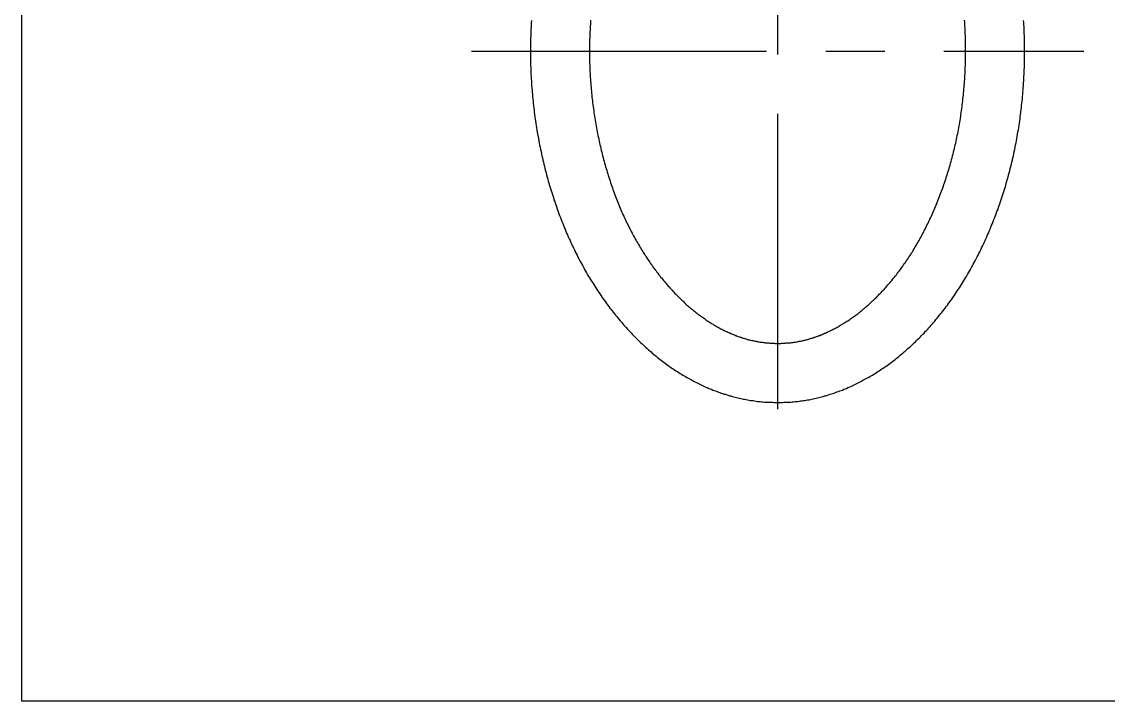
# Model space of a CAD drawing. Extents: x -133.5 to -66.3, y 10.7 to 61.2.
# Drawn here: x -123.849 to -119.249, y 43.406 to 46.281 of the extents above; entities that cross this region are included whole.
import ezdxf

# ---------------------------------------------------------------- set-up
doc = ezdxf.new("R2010")
doc.units = 0
doc.linetypes.add('CENTER', pattern=[2, 1.25, -0.25, 0.25, -0.25])
doc.layers.get('0').update_dxf_attribs({"linetype": 'CONTINUOUS'})
doc.layers.add('CENTER', color=1, linetype='CENTER')

msp = doc.modelspace()

# ---------------------------------------------------------------- linework, layer by layer
at = {"color": 7, "linetype": 'CONTINUOUS'}
for p, q in [((-123.8485, 43.4057), (-123.8485, 57.9057)), ((-117.2485, 43.4057), (-123.8485, 43.4057))]:
    msp.add_line(p, q, dxfattribs=at)
at = {"color": 3, "linetype": 'CONTINUOUS'}
msp.add_polyline3d([(-121.6906, 46.2855, 0), (-121.6912, 46.2765, 0), (-121.6917, 46.2665, 0), (-121.6922, 46.2575, 0), (-121.6927, 46.2475, 0), (-121.6931, 46.2385, 0), (-121.6934, 46.2285, 0), (-121.6938, 46.2195, 0), (-121.694, 46.2095, 0), (-121.6943, 46.2005, 0), (-121.6944, 46.1905, 0), (-121.6946, 46.1815, 0), (-121.6947, 46.1715, 0), (-121.6947, 46.1625, 0), (-121.6948, 46.1525, 0), (-121.6947, 46.1435, 0), (-121.6947, 46.1335, 0), (-121.6945, 46.1245, 0), (-121.6944, 46.1145, 0), (-121.6942, 46.1055, 0), (-121.6939, 46.0955, 0), (-121.6936, 46.0865, 0), (-121.6933, 46.0765, 0), (-121.6929, 46.0675, 0), (-121.6925, 46.0575, 0), (-121.692, 46.0485, 0), (-121.6915, 46.0385, 0), (-121.6909, 46.0295, 0), (-121.6903, 46.0195, 0), (-121.6897, 46.0105, 0), (-121.689, 46.0005, 0), (-121.6882, 45.9915, 0), (-121.6875, 45.9825, 0), (-121.6866, 45.9725, 0), (-121.6858, 45.9635, 0), (-121.6848, 45.9535, 0), (-121.6839, 45.9445, 0), (-121.6829, 45.9345, 0), (-121.6818, 45.9255, 0), (-121.6807, 45.9165, 0), (-121.6796, 45.9065, 0), (-121.6784, 45.8975, 0), (-121.6772, 45.8885, 0), (-121.6759, 45.8785, 0), (-121.6746, 45.8695, 0), (-121.6733, 45.8605, 0), (-121.6719, 45.8505, 0), (-121.6705, 45.8415, 0), (-121.669, 45.8325, 0), (-121.6675, 45.8235, 0), (-121.6659, 45.8135, 0), (-121.6644, 45.8045, 0), (-121.6627, 45.7955, 0), (-121.661, 45.7865, 0), (-121.6593, 45.7765, 0), (-121.6576, 45.7675, 0), (-121.6558, 45.7585, 0), (-121.6539, 45.7495, 0), (-121.652, 45.7405, 0), (-121.6501, 45.7315, 0), (-121.6482, 45.7225, 0), (-121.6462, 45.7135, 0), (-121.6441, 45.7045, 0), (-121.642, 45.6955, 0), (-121.6399, 45.6865, 0), (-121.6378, 45.6775, 0), (-121.6356, 45.6685, 0), (-121.6333, 45.6595, 0), (-121.631, 45.6505, 0), (-121.6287, 45.6415, 0), (-121.6264, 45.6325, 0), (-121.624, 45.6235, 0), (-121.6215, 45.6145, 0), (-121.6191, 45.6065, 0), (-121.6165, 45.5975, 0), (-121.614, 45.5885, 0), (-121.6114, 45.5795, 0), (-121.6088, 45.5715, 0), (-121.6061, 45.5625, 0), (-121.6034, 45.5535, 0), (-121.6007, 45.5455, 0), (-121.5979, 45.5365, 0), (-121.5951, 45.5275, 0), (-121.5922, 45.5195, 0), (-121.5893, 45.5105, 0), (-121.5864, 45.5025, 0), (-121.5834, 45.4935, 0), (-121.5804, 45.4855, 0), (-121.5774, 45.4775, 0), (-121.5743, 45.4685, 0), (-121.5712, 45.4605, 0), (-121.568, 45.4525, 0), (-121.5648, 45.4435, 0), (-121.5616, 45.4355, 0), (-121.5583, 45.4275, 0), (-121.555, 45.4195, 0), (-121.5517, 45.4105, 0), (-121.5483, 45.4025, 0), (-121.5449, 45.3945, 0), (-121.5415, 45.3865, 0), (-121.538, 45.3785, 0), (-121.5345, 45.3705, 0), (-121.5309, 45.3625, 0), (-121.5273, 45.3545, 0), (-121.5237, 45.3465, 0), (-121.52, 45.3385, 0), (-121.5163, 45.3315, 0), (-121.5126, 45.3235, 0), (-121.5089, 45.3155, 0), (-121.5051, 45.3075, 0), (-121.5012, 45.3005, 0), (-121.4974, 45.2925, 0), (-121.4935, 45.2845, 0), (-121.4895, 45.2775, 0), (-121.4855, 45.2695, 0), (-121.4815, 45.2625, 0), (-121.4775, 45.2545, 0), (-121.4735, 45.2475, 0), (-121.4694, 45.2395, 0), (-121.4653, 45.2325, 0), (-121.4611, 45.2255, 0), (-121.4569, 45.2185, 0), (-121.4527, 45.2105, 0), (-121.4485, 45.2035, 0), (-121.4442, 45.1965, 0), (-121.44, 45.1895, 0), (-121.4357, 45.1825, 0), (-121.4313, 45.1755, 0), (-121.427, 45.1685, 0), (-121.4226, 45.1615, 0), (-121.4181, 45.1545, 0), (-121.4137, 45.1485, 0), (-121.4092, 45.1415, 0), (-121.4047, 45.1345, 0), (-121.4002, 45.1275, 0), (-121.3957, 45.1215, 0), (-121.3911, 45.1145, 0), (-121.3865, 45.1085, 0), (-121.3819, 45.1015, 0), (-121.3772, 45.0955, 0), (-121.3726, 45.0885, 0), (-121.3679, 45.0825, 0), (-121.3631, 45.0765, 0), (-121.3584, 45.0695, 0), (-121.3536, 45.0635, 0), (-121.3488, 45.0575, 0), (-121.344, 45.0515, 0), (-121.3392, 45.0455, 0), (-121.3343, 45.0395, 0), (-121.3294, 45.0335, 0), (-121.3245, 45.0275, 0), (-121.3196, 45.0215, 0), (-121.3147, 45.0155, 0), (-121.3097, 45.0095, 0), (-121.3047, 45.0035, 0), (-121.2997, 44.9975, 0), (-121.2946, 44.9925, 0), (-121.2896, 44.9865, 0), (-121.2845, 44.9805, 0), (-121.2794, 44.9755, 0), (-121.2743, 44.9695, 0), (-121.2691, 44.9645, 0), (-121.264, 44.9595, 0), (-121.2588, 44.9535, 0), (-121.2536, 44.9485, 0), (-121.2484, 44.9435, 0), (-121.2431, 44.9375, 0), (-121.2379, 44.9325, 0), (-121.2326, 44.9275, 0), (-121.2273, 44.9225, 0), (-121.222, 44.9175, 0), (-121.2167, 44.9125, 0), (-121.2113, 44.9075, 0), (-121.2059, 44.9025, 0), (-121.2005, 44.8975, 0), (-121.1951, 44.8925, 0), (-121.1897, 44.8885, 0), (-121.1843, 44.8835, 0), (-121.1788, 44.8785, 0), (-121.1734, 44.8745, 0), (-121.1679, 44.8695, 0), (-121.1624, 44.8655, 0), (-121.1569, 44.8605, 0), (-121.1514, 44.8565, 0), (-121.1459, 44.8515, 0), (-121.1403, 44.8475, 0), (-121.1348, 44.8435, 0), (-121.1292, 44.8395, 0), (-121.1236, 44.8345, 0), (-121.118, 44.8305, 0), (-121.1124, 44.8265, 0), (-121.1068, 44.8225, 0), (-121.1012, 44.8185, 0), (-121.0956, 44.8155, 0), (-121.0899, 44.8115, 0), (-121.0843, 44.8075, 0), (-121.0786, 44.8035, 0), (-121.0729, 44.8005, 0), (-121.0672, 44.7965, 0), (-121.0615, 44.7925, 0), (-121.0558, 44.7895, 0), (-121.0501, 44.7855, 0), (-121.0444, 44.7825, 0), (-121.0387, 44.7795, 0), (-121.0329, 44.7755, 0), (-121.0272, 44.7725, 0), (-121.0214, 44.7695, 0), (-121.0157, 44.7665, 0), (-121.0099, 44.7635, 0), (-121.0041, 44.7605, 0), (-120.9983, 44.7575, 0), (-120.9925, 44.7545, 0), (-120.9867, 44.7515, 0), (-120.9809, 44.7485, 0), (-120.9751, 44.7455, 0), (-120.9693, 44.7425, 0), (-120.9635, 44.7405, 0), (-120.9576, 44.7375, 0), (-120.9518, 44.7345, 0), (-120.946, 44.7325, 0), (-120.9401, 44.7295, 0), (-120.9343, 44.7275, 0), (-120.9284, 44.7255, 0), (-120.9225, 44.7225, 0), (-120.9167, 44.7205, 0), (-120.9108, 44.7185, 0), (-120.9049, 44.7165, 0), (-120.899, 44.7135, 0), (-120.8932, 44.7115, 0), (-120.8873, 44.7095, 0), (-120.8814, 44.7075, 0), (-120.8755, 44.7055, 0), (-120.8696, 44.7045, 0), (-120.8637, 44.7025, 0), (-120.8578, 44.7005, 0), (-120.8519, 44.6985, 0), (-120.846, 44.6975, 0), (-120.8401, 44.6955, 0), (-120.8342, 44.6935, 0), (-120.8283, 44.6925, 0), (-120.8224, 44.6905, 0), (-120.8165, 44.6895, 0), (-120.8106, 44.6885, 0), (-120.8047, 44.6865, 0), (-120.7988, 44.6855, 0), (-120.7929, 44.6845, 0), (-120.787, 44.6835, 0), (-120.7811, 44.6825, 0), (-120.7752, 44.6805, 0), (-120.7693, 44.6795, 0), (-120.7634, 44.6785, 0), (-120.7575, 44.6785, 0), (-120.7516, 44.6775, 0), (-120.7457, 44.6765, 0), (-120.7398, 44.6755, 0), (-120.7339, 44.6745, 0), (-120.728, 44.6745, 0), (-120.7221, 44.6735, 0), (-120.7162, 44.6725, 0), (-120.7103, 44.6725, 0), (-120.7044, 44.6715, 0), (-120.6985, 44.6715, 0), (-120.6926, 44.6715, 0), (-120.6867, 44.6705, 0), (-120.6808, 44.6705, 0), (-120.675, 44.6705, 0), (-120.6691, 44.6705, 0), (-120.6632, 44.6695, 0), (-120.6573, 44.6695, 0), (-120.6514, 44.6695, 0), (-120.6455, 44.6695, 0), (-120.6396, 44.6695, 0), (-120.6337, 44.6695, 0), (-120.6278, 44.6695, 0), (-120.6219, 44.6705, 0), (-120.616, 44.6705, 0), (-120.6101, 44.6705, 0), (-120.6042, 44.6705, 0), (-120.5983, 44.6715, 0), (-120.5924, 44.6715, 0), (-120.5865, 44.6725, 0), (-120.5806, 44.6725, 0), (-120.5747, 44.6735, 0), (-120.5688, 44.6735, 0), (-120.5629, 44.6745, 0), (-120.5569, 44.6755, 0), (-120.551, 44.6765, 0), (-120.5451, 44.6765, 0), (-120.5392, 44.6775, 0), (-120.5333, 44.6785, 0), (-120.5273, 44.6795, 0), (-120.5214, 44.6805, 0), (-120.5155, 44.6815, 0), (-120.5095, 44.6825, 0), (-120.5036, 44.6845, 0), (-120.4976, 44.6855, 0), (-120.4917, 44.6865, 0), (-120.4857, 44.6885, 0), (-120.4798, 44.6895, 0), (-120.4738, 44.6905, 0), (-120.4679, 44.6925, 0), (-120.4619, 44.6935, 0), (-120.456, 44.6955, 0), (-120.4501, 44.6975, 0), (-120.4442, 44.6985, 0), (-120.4383, 44.7005, 0), (-120.4324, 44.7025, 0), (-120.4265, 44.7045, 0), (-120.4206, 44.7065, 0), (-120.4148, 44.7075, 0), (-120.4089, 44.7095, 0), (-120.403, 44.7115, 0), (-120.3972, 44.7145, 0), (-120.3913, 44.7165, 0), (-120.3855, 44.7185, 0), (-120.3797, 44.7205, 0), (-120.3738, 44.7225, 0), (-120.368, 44.7255, 0), (-120.3622, 44.7275, 0), (-120.3564, 44.7295, 0), (-120.3506, 44.7325, 0), (-120.3448, 44.7345, 0), (-120.339, 44.7375, 0), (-120.3333, 44.7405, 0), (-120.3275, 44.7425, 0), (-120.3217, 44.7455, 0), (-120.3159, 44.7485, 0), (-120.3102, 44.7515, 0), (-120.3044, 44.7545, 0), (-120.2987, 44.7575, 0), (-120.2929, 44.7605, 0), (-120.2872, 44.7635, 0), (-120.2815, 44.7665, 0), (-120.2758, 44.7695, 0), (-120.27, 44.7725, 0), (-120.2643, 44.7755, 0), (-120.2586, 44.7795, 0), (-120.2529, 44.7825, 0), (-120.2472, 44.7855, 0), (-120.2415, 44.7895, 0), (-120.2358, 44.7925, 0), (-120.2301, 44.7965, 0), (-120.2244, 44.8005, 0), (-120.2187, 44.8035, 0), (-120.2131, 44.8075, 0), (-120.2074, 44.8115, 0), (-120.2017, 44.8155, 0), (-120.1961, 44.8185, 0), (-120.1905, 44.8225, 0), (-120.1849, 44.8265, 0), (-120.1793, 44.8305, 0), (-120.1737, 44.8345, 0), (-120.1681, 44.8395, 0), (-120.1625, 44.8435, 0), (-120.157, 44.8475, 0), (-120.1514, 44.8515, 0), (-120.1459, 44.8565, 0), (-120.1404, 44.8605, 0), (-120.1349, 44.8645, 0), (-120.1295, 44.8695, 0), (-120.124, 44.8735, 0), (-120.1186, 44.8785, 0), (-120.1131, 44.8835, 0), (-120.1077, 44.8875, 0), (-120.1023, 44.8925, 0), (-120.0969, 44.8975, 0), (-120.0916, 44.9025, 0), (-120.0862, 44.9065, 0), (-120.0809, 44.9115, 0), (-120.0756, 44.9165, 0), (-120.0703, 44.9215, 0), (-120.065, 44.9265, 0), (-120.0597, 44.9315, 0), (-120.0545, 44.9375, 0), (-120.0492, 44.9425, 0), (-120.044, 44.9475, 0), (-120.0388, 44.9525, 0), (-120.0336, 44.9585, 0), (-120.0285, 44.9635, 0), (-120.0233, 44.9695, 0), (-120.0182, 44.9745, 0), (-120.0131, 44.9805, 0), (-120.008, 44.9855, 0), (-120.0029, 44.9915, 0), (-119.9979, 44.9975, 0), (-119.9929, 45.0025, 0), (-119.9878, 45.0085, 0), (-119.9829, 45.0145, 0), (-119.9779, 45.0205, 0), (-119.9729, 45.0265, 0), (-119.968, 45.0325, 0), (-119.9631, 45.0385, 0), (-119.9582, 45.0445, 0), (-119.9534, 45.0505, 0), (-119.9485, 45.0565, 0), (-119.9437, 45.0625, 0), (-119.9389, 45.0695, 0), (-119.9342, 45.0755, 0), (-119.9294, 45.0815, 0), (-119.9247, 45.0885, 0), (-119.92, 45.0945, 0), (-119.9154, 45.1015, 0), (-119.9107, 45.1075, 0), (-119.9061, 45.1145, 0), (-119.9016, 45.1205, 0), (-119.897, 45.1275, 0), (-119.8925, 45.1345, 0), (-119.888, 45.1415, 0), (-119.8835, 45.1475, 0), (-119.879, 45.1545, 0), (-119.8746, 45.1615, 0), (-119.8702, 45.1685, 0), (-119.8659, 45.1755, 0), (-119.8615, 45.1825, 0), (-119.8572, 45.1895, 0), (-119.8529, 45.1965, 0), (-119.8487, 45.2035, 0), (-119.8445, 45.2115, 0), (-119.8403, 45.2185, 0), (-119.8361, 45.2255, 0), (-119.832, 45.2325, 0), (-119.8279, 45.2405, 0), (-119.8238, 45.2475, 0), (-119.8198, 45.2545, 0), (-119.8158, 45.2625, 0), (-119.8118, 45.2695, 0), (-119.8078, 45.2775, 0), (-119.8039, 45.2855, 0), (-119.8, 45.2925, 0), (-119.7962, 45.3005, 0), (-119.7923, 45.3075, 0), (-119.7886, 45.3155, 0), (-119.7848, 45.3235, 0), (-119.7811, 45.3315, 0), (-119.7774, 45.3395, 0), (-119.7737, 45.3465, 0), (-119.7701, 45.3545, 0), (-119.7665, 45.3625, 0), (-119.7629, 45.3705, 0), (-119.7594, 45.3785, 0), (-119.7559, 45.3865, 0), (-119.7524, 45.3945, 0), (-119.749, 45.4025, 0), (-119.7456, 45.4115, 0), (-119.7423, 45.4195, 0), (-119.7389, 45.4275, 0), (-119.7357, 45.4355, 0), (-119.7324, 45.4435, 0), (-119.7292, 45.4525, 0), (-119.726, 45.4605, 0), (-119.7229, 45.4685, 0), (-119.7198, 45.4775, 0), (-119.7167, 45.4855, 0), (-119.7137, 45.4945, 0), (-119.7107, 45.5025, 0), (-119.7077, 45.5105, 0), (-119.7048, 45.5195, 0), (-119.7019, 45.5285, 0), (-119.6991, 45.5365, 0), (-119.6963, 45.5455, 0), (-119.6935, 45.5535, 0), (-119.6908, 45.5625, 0), (-119.6881, 45.5715, 0), (-119.6854, 45.5795, 0), (-119.6828, 45.5885, 0), (-119.6802, 45.5975, 0), (-119.6777, 45.6065, 0), (-119.6752, 45.6155, 0), (-119.6727, 45.6235, 0), (-119.6703, 45.6325, 0), (-119.6679, 45.6415, 0), (-119.6656, 45.6505, 0), (-119.6633, 45.6595, 0), (-119.6611, 45.6685, 0), (-119.6589, 45.6775, 0), (-119.6567, 45.6865, 0), (-119.6546, 45.6955, 0), (-119.6525, 45.7045, 0), (-119.6504, 45.7135, 0), (-119.6484, 45.7225, 0), (-119.6465, 45.7315, 0), (-119.6445, 45.7405, 0), (-119.6427, 45.7495, 0), (-119.6408, 45.7595, 0), (-119.6391, 45.7685, 0), (-119.6373, 45.7775, 0), (-119.6356, 45.7865, 0), (-119.6339, 45.7955, 0), (-119.6323, 45.8055, 0), (-119.6308, 45.8145, 0), (-119.6292, 45.8235, 0), (-119.6277, 45.8325, 0), (-119.6263, 45.8425, 0), (-119.6249, 45.8515, 0), (-119.6235, 45.8605, 0), (-119.6222, 45.8705, 0), (-119.621, 45.8795, 0), (-119.6197, 45.8885, 0), (-119.6185, 45.8985, 0), (-119.6174, 45.9075, 0), (-119.6163, 45.9175, 0), (-119.6152, 45.9265, 0), (-119.6142, 45.9355, 0), (-119.6133, 45.9455, 0), (-119.6123, 45.9545, 0), (-119.6114, 45.9645, 0), (-119.6106, 45.9735, 0), (-119.6098, 45.9835, 0), (-119.609, 45.9925, 0), (-119.6083, 46.0015, 0), (-119.6077, 46.0115, 0), (-119.607, 46.0205, 0), (-119.6064, 46.0305, 0), (-119.6059, 46.0395, 0), (-119.6054, 46.0495, 0), (-119.6049, 46.0585, 0), (-119.6045, 46.0685, 0), (-119.6042, 46.0775, 0), (-119.6038, 46.0875, 0), (-119.6035, 46.0965, 0), (-119.6033, 46.1065, 0), (-119.6031, 46.1155, 0), (-119.6029, 46.1255, 0), (-119.6028, 46.1345, 0), (-119.6028, 46.1445, 0), (-119.6027, 46.1535, 0), (-119.6027, 46.1635, 0), (-119.6028, 46.1725, 0), (-119.6029, 46.1825, 0), (-119.603, 46.1925, 0), (-119.6032, 46.2015, 0), (-119.6035, 46.2115, 0), (-119.6037, 46.2205, 0), (-119.604, 46.2305, 0), (-119.6044, 46.2395, 0), (-119.6048, 46.2495, 0), (-119.6052, 46.2585, 0), (-119.6057, 46.2675, 0), (-119.6063, 46.2775, 0), (-119.6068, 46.2865, 0)], dxfattribs=at)
at = {"color": 7}
msp.add_polyline3d([(-121.44, 46.2875, 0), (-121.4406, 46.2785, 0), (-121.4412, 46.2705, 0), (-121.4417, 46.2625, 0), (-121.4422, 46.2535, 0), (-121.4426, 46.2455, 0), (-121.443, 46.2375, 0), (-121.4434, 46.2285, 0), (-121.4437, 46.2205, 0), (-121.444, 46.2125, 0), (-121.4442, 46.2035, 0), (-121.4444, 46.1955, 0), (-121.4446, 46.1875, 0), (-121.4447, 46.1785, 0), (-121.4448, 46.1705, 0), (-121.4449, 46.1615, 0), (-121.4449, 46.1535, 0), (-121.4449, 46.1455, 0), (-121.4448, 46.1365, 0), (-121.4447, 46.1285, 0), (-121.4445, 46.1205, 0), (-121.4444, 46.1115, 0), (-121.4441, 46.1035, 0), (-121.4439, 46.0955, 0), (-121.4436, 46.0865, 0), (-121.4432, 46.0785, 0), (-121.4428, 46.0705, 0), (-121.4424, 46.0615, 0), (-121.442, 46.0535, 0), (-121.4415, 46.0455, 0), (-121.4409, 46.0365, 0), (-121.4403, 46.0285, 0), (-121.4397, 46.0205, 0), (-121.4391, 46.0115, 0), (-121.4384, 46.0035, 0), (-121.4376, 45.9955, 0), (-121.4369, 45.9865, 0), (-121.4361, 45.9785, 0), (-121.4352, 45.9705, 0), (-121.4343, 45.9625, 0), (-121.4334, 45.9535, 0), (-121.4325, 45.9455, 0), (-121.4315, 45.9375, 0), (-121.4304, 45.9295, 0), (-121.4294, 45.9215, 0), (-121.4283, 45.9125, 0), (-121.4271, 45.9045, 0), (-121.426, 45.8965, 0), (-121.4247, 45.8885, 0), (-121.4235, 45.8805, 0), (-121.4222, 45.8725, 0), (-121.4209, 45.8645, 0), (-121.4195, 45.8555, 0), (-121.4181, 45.8475, 0), (-121.4167, 45.8395, 0), (-121.4152, 45.8315, 0), (-121.4137, 45.8235, 0), (-121.4122, 45.8155, 0), (-121.4106, 45.8075, 0), (-121.409, 45.7995, 0), (-121.4074, 45.7915, 0), (-121.4057, 45.7835, 0), (-121.404, 45.7755, 0), (-121.4023, 45.7685, 0), (-121.4005, 45.7605, 0), (-121.3987, 45.7525, 0), (-121.3968, 45.7445, 0), (-121.3949, 45.7365, 0), (-121.393, 45.7285, 0), (-121.3911, 45.7215, 0), (-121.3891, 45.7135, 0), (-121.3871, 45.7055, 0), (-121.3851, 45.6975, 0), (-121.383, 45.6905, 0), (-121.3809, 45.6825, 0), (-121.3787, 45.6745, 0), (-121.3765, 45.6675, 0), (-121.3743, 45.6595, 0), (-121.3721, 45.6525, 0), (-121.3698, 45.6445, 0), (-121.3675, 45.6365, 0), (-121.3652, 45.6295, 0), (-121.3628, 45.6225, 0), (-121.3604, 45.6145, 0), (-121.358, 45.6075, 0), (-121.3555, 45.5995, 0), (-121.353, 45.5925, 0), (-121.3505, 45.5855, 0), (-121.348, 45.5775, 0), (-121.3454, 45.5705, 0), (-121.3428, 45.5635, 0), (-121.3401, 45.5565, 0), (-121.3375, 45.5485, 0), (-121.3348, 45.5415, 0), (-121.332, 45.5345, 0), (-121.3293, 45.5275, 0), (-121.3265, 45.5205, 0), (-121.3236, 45.5135, 0), (-121.3208, 45.5065, 0), (-121.3179, 45.4995, 0), (-121.315, 45.4925, 0), (-121.3121, 45.4855, 0), (-121.3091, 45.4785, 0), (-121.3061, 45.4725, 0), (-121.3031, 45.4655, 0), (-121.3, 45.4585, 0), (-121.2969, 45.4515, 0), (-121.2938, 45.4455, 0), (-121.2907, 45.4385, 0), (-121.2875, 45.4315, 0), (-121.2843, 45.4255, 0), (-121.2811, 45.4185, 0), (-121.2779, 45.4125, 0), (-121.2746, 45.4055, 0), (-121.2714, 45.3995, 0), (-121.268, 45.3935, 0), (-121.2647, 45.3865, 0), (-121.2614, 45.3805, 0), (-121.258, 45.3745, 0), (-121.2546, 45.3685, 0), (-121.2512, 45.3615, 0), (-121.2477, 45.3555, 0), (-121.2442, 45.3495, 0), (-121.2407, 45.3435, 0), (-121.2372, 45.3375, 0), (-121.2337, 45.3315, 0), (-121.2302, 45.3255, 0), (-121.2266, 45.3195, 0), (-121.223, 45.3145, 0), (-121.2194, 45.3085, 0), (-121.2157, 45.3025, 0), (-121.2121, 45.2965, 0), (-121.2084, 45.2915, 0), (-121.2047, 45.2855, 0), (-121.201, 45.2795, 0), (-121.1973, 45.2745, 0), (-121.1936, 45.2685, 0), (-121.1898, 45.2635, 0), (-121.186, 45.2575, 0), (-121.1823, 45.2525, 0), (-121.1785, 45.2475, 0), (-121.1746, 45.2415, 0), (-121.1708, 45.2365, 0), (-121.1669, 45.2315, 0), (-121.1631, 45.2265, 0), (-121.1592, 45.2215, 0), (-121.1553, 45.2165, 0), (-121.1514, 45.2105, 0), (-121.1475, 45.2055, 0), (-121.1436, 45.2005, 0), (-121.1396, 45.1965, 0), (-121.1357, 45.1915, 0), (-121.1317, 45.1865, 0), (-121.1277, 45.1815, 0), (-121.1237, 45.1765, 0), (-121.1197, 45.1725, 0), (-121.1157, 45.1675, 0), (-121.1117, 45.1625, 0), (-121.1076, 45.1585, 0), (-121.1036, 45.1535, 0), (-121.0995, 45.1495, 0), (-121.0955, 45.1445, 0), (-121.0914, 45.1405, 0), (-121.0873, 45.1365, 0), (-121.0832, 45.1315, 0), (-121.0791, 45.1275, 0), (-121.075, 45.1235, 0), (-121.0709, 45.1195, 0), (-121.0668, 45.1155, 0), (-121.0627, 45.1105, 0), (-121.0586, 45.1065, 0), (-121.0544, 45.1025, 0), (-121.0503, 45.0995, 0), (-121.0461, 45.0955, 0), (-121.042, 45.0915, 0), (-121.0378, 45.0875, 0), (-121.0337, 45.0835, 0), (-121.0295, 45.0805, 0), (-121.0254, 45.0765, 0), (-121.0212, 45.0725, 0), (-121.017, 45.0695, 0), (-121.0128, 45.0655, 0), (-121.0087, 45.0625, 0), (-121.0045, 45.0585, 0), (-121.0003, 45.0555, 0), (-120.9961, 45.0525, 0), (-120.992, 45.0485, 0), (-120.9878, 45.0455, 0), (-120.9836, 45.0425, 0), (-120.9794, 45.0395, 0), (-120.9752, 45.0365, 0), (-120.9711, 45.0335, 0), (-120.9669, 45.0305, 0), (-120.9627, 45.0275, 0), (-120.9585, 45.0245, 0), (-120.9544, 45.0215, 0), (-120.9502, 45.0185, 0), (-120.946, 45.0155, 0), (-120.9419, 45.0135, 0), (-120.9377, 45.0105, 0), (-120.9336, 45.0075, 0), (-120.9295, 45.0055, 0), (-120.9253, 45.0025, 0), (-120.9212, 45.0005, 0), (-120.9171, 44.9975, 0), (-120.9129, 44.9955, 0), (-120.9088, 44.9925, 0), (-120.9047, 44.9905, 0), (-120.9006, 44.9885, 0), (-120.8965, 44.9855, 0), (-120.8924, 44.9835, 0), (-120.8883, 44.9815, 0), (-120.8842, 44.9795, 0), (-120.8801, 44.9775, 0), (-120.876, 44.9755, 0), (-120.8719, 44.9735, 0), (-120.8678, 44.9715, 0), (-120.8638, 44.9695, 0), (-120.8597, 44.9675, 0), (-120.8556, 44.9655, 0), (-120.8516, 44.9635, 0), (-120.8475, 44.9625, 0), (-120.8435, 44.9605, 0), (-120.8394, 44.9585, 0), (-120.8354, 44.9575, 0), (-120.8313, 44.9555, 0), (-120.8273, 44.9535, 0), (-120.8233, 44.9525, 0), (-120.8192, 44.9505, 0), (-120.8152, 44.9495, 0), (-120.8112, 44.9475, 0), (-120.8072, 44.9465, 0), (-120.8032, 44.9455, 0), (-120.7992, 44.9435, 0), (-120.7952, 44.9425, 0), (-120.7912, 44.9415, 0), (-120.7872, 44.9405, 0), (-120.7832, 44.9395, 0), (-120.7793, 44.9375, 0), (-120.7753, 44.9365, 0), (-120.7713, 44.9355, 0), (-120.7673, 44.9345, 0), (-120.7634, 44.9335, 0), (-120.7594, 44.9325, 0), (-120.7555, 44.9315, 0), (-120.7515, 44.9315, 0), (-120.7476, 44.9305, 0), (-120.7436, 44.9295, 0), (-120.7397, 44.9285, 0), (-120.7358, 44.9275, 0), (-120.7319, 44.9275, 0), (-120.7279, 44.9265, 0), (-120.724, 44.9255, 0), (-120.7201, 44.9255, 0), (-120.7162, 44.9245, 0), (-120.7123, 44.9245, 0), (-120.7084, 44.9235, 0), (-120.7045, 44.9235, 0), (-120.7007, 44.9225, 0), (-120.6968, 44.9225, 0), (-120.6929, 44.9215, 0), (-120.689, 44.9215, 0), (-120.6852, 44.9215, 0), (-120.6813, 44.9205, 0), (-120.6774, 44.9205, 0), (-120.6736, 44.9205, 0), (-120.6697, 44.9205, 0), (-120.6659, 44.9205, 0), (-120.662, 44.9205, 0), (-120.6582, 44.9195, 0), (-120.6543, 44.9195, 0), (-120.6504, 44.9195, 0), (-120.6466, 44.9195, 0), (-120.6427, 44.9195, 0), (-120.6388, 44.9195, 0), (-120.635, 44.9195, 0), (-120.6311, 44.9205, 0), (-120.6272, 44.9205, 0), (-120.6234, 44.9205, 0), (-120.6195, 44.9205, 0), (-120.6156, 44.9205, 0), (-120.6117, 44.9215, 0), (-120.6079, 44.9215, 0), (-120.604, 44.9215, 0), (-120.6001, 44.9225, 0), (-120.5962, 44.9225, 0), (-120.5923, 44.9225, 0), (-120.5884, 44.9235, 0), (-120.5845, 44.9235, 0), (-120.5806, 44.9245, 0), (-120.5768, 44.9255, 0), (-120.5729, 44.9255, 0), (-120.5689, 44.9265, 0), (-120.565, 44.9265, 0), (-120.5611, 44.9275, 0), (-120.5572, 44.9285, 0), (-120.5533, 44.9295, 0), (-120.5494, 44.9295, 0), (-120.5455, 44.9305, 0), (-120.5415, 44.9315, 0), (-120.5376, 44.9325, 0), (-120.5337, 44.9335, 0), (-120.5297, 44.9345, 0), (-120.5258, 44.9355, 0), (-120.5218, 44.9365, 0), (-120.5179, 44.9375, 0), (-120.5139, 44.9385, 0), (-120.51, 44.9405, 0), (-120.506, 44.9415, 0), (-120.502, 44.9425, 0), (-120.4981, 44.9435, 0), (-120.4941, 44.9455, 0), (-120.4901, 44.9465, 0), (-120.4861, 44.9475, 0), (-120.4821, 44.9495, 0), (-120.4781, 44.9505, 0), (-120.4741, 44.9525, 0), (-120.4701, 44.9535, 0), (-120.4661, 44.9555, 0), (-120.462, 44.9565, 0), (-120.458, 44.9585, 0), (-120.454, 44.9605, 0), (-120.4499, 44.9625, 0), (-120.4459, 44.9635, 0), (-120.4418, 44.9655, 0), (-120.4378, 44.9675, 0), (-120.4337, 44.9695, 0), (-120.4296, 44.9715, 0), (-120.4256, 44.9735, 0), (-120.4215, 44.9755, 0), (-120.4174, 44.9775, 0), (-120.4133, 44.9795, 0), (-120.4092, 44.9815, 0), (-120.4051, 44.9835, 0), (-120.4009, 44.9855, 0), (-120.3968, 44.9885, 0), (-120.3927, 44.9905, 0), (-120.3885, 44.9925, 0), (-120.3844, 44.9955, 0), (-120.3802, 44.9975, 0), (-120.3761, 45.0005, 0), (-120.3719, 45.0025, 0), (-120.3677, 45.0055, 0), (-120.3636, 45.0075, 0), (-120.3594, 45.0105, 0), (-120.3552, 45.0135, 0), (-120.3511, 45.0155, 0), (-120.3469, 45.0185, 0), (-120.3427, 45.0215, 0), (-120.3385, 45.0245, 0), (-120.3343, 45.0275, 0), (-120.3301, 45.0305, 0), (-120.326, 45.0335, 0), (-120.3218, 45.0365, 0), (-120.3176, 45.0395, 0), (-120.3134, 45.0425, 0), (-120.3092, 45.0455, 0), (-120.305, 45.0495, 0), (-120.3008, 45.0525, 0), (-120.2967, 45.0555, 0), (-120.2925, 45.0595, 0), (-120.2883, 45.0625, 0), (-120.2841, 45.0655, 0), (-120.2799, 45.0695, 0), (-120.2758, 45.0725, 0), (-120.2716, 45.0765, 0), (-120.2674, 45.0805, 0), (-120.2633, 45.0835, 0), (-120.2591, 45.0875, 0), (-120.255, 45.0915, 0), (-120.2508, 45.0955, 0), (-120.2467, 45.0995, 0), (-120.2425, 45.1025, 0), (-120.2384, 45.1065, 0), (-120.2343, 45.1105, 0), (-120.2302, 45.1145, 0), (-120.226, 45.1195, 0), (-120.2219, 45.1235, 0), (-120.2178, 45.1275, 0), (-120.2138, 45.1315, 0), (-120.2097, 45.1355, 0), (-120.2056, 45.1405, 0), (-120.2015, 45.1445, 0), (-120.1975, 45.1485, 0), (-120.1934, 45.1535, 0), (-120.1894, 45.1575, 0), (-120.1853, 45.1625, 0), (-120.1813, 45.1675, 0), (-120.1773, 45.1715, 0), (-120.1733, 45.1765, 0), (-120.1693, 45.1815, 0), (-120.1653, 45.1855, 0), (-120.1614, 45.1905, 0), (-120.1574, 45.1955, 0), (-120.1535, 45.2005, 0), (-120.1496, 45.2055, 0), (-120.1456, 45.2105, 0), (-120.1417, 45.2155, 0), (-120.1378, 45.2205, 0), (-120.134, 45.2255, 0), (-120.1301, 45.2305, 0), (-120.1263, 45.2355, 0), (-120.1224, 45.2415, 0), (-120.1186, 45.2465, 0), (-120.1148, 45.2515, 0), (-120.111, 45.2575, 0), (-120.1072, 45.2625, 0), (-120.1035, 45.2685, 0), (-120.0997, 45.2735, 0), (-120.096, 45.2795, 0), (-120.0923, 45.2845, 0), (-120.0886, 45.2905, 0), (-120.085, 45.2965, 0), (-120.0813, 45.3025, 0), (-120.0777, 45.3075, 0), (-120.0741, 45.3135, 0), (-120.0705, 45.3195, 0), (-120.067, 45.3255, 0), (-120.0634, 45.3315, 0), (-120.0599, 45.3375, 0), (-120.0564, 45.3435, 0), (-120.0529, 45.3495, 0), (-120.0495, 45.3555, 0), (-120.046, 45.3615, 0), (-120.0426, 45.3685, 0), (-120.0392, 45.3745, 0), (-120.0358, 45.3805, 0), (-120.0325, 45.3865, 0), (-120.0292, 45.3935, 0), (-120.0259, 45.3995, 0), (-120.0226, 45.4065, 0), (-120.0194, 45.4125, 0), (-120.0161, 45.4195, 0), (-120.0129, 45.4255, 0), (-120.0097, 45.4325, 0), (-120.0066, 45.4385, 0), (-120.0035, 45.4455, 0), (-120.0004, 45.4525, 0), (-119.9973, 45.4585, 0), (-119.9942, 45.4655, 0), (-119.9912, 45.4725, 0), (-119.9882, 45.4795, 0), (-119.9852, 45.4855, 0), (-119.9823, 45.4925, 0), (-119.9794, 45.4995, 0), (-119.9765, 45.5065, 0), (-119.9736, 45.5135, 0), (-119.9708, 45.5205, 0), (-119.968, 45.5275, 0), (-119.9652, 45.5345, 0), (-119.9624, 45.5415, 0), (-119.9597, 45.5495, 0), (-119.957, 45.5565, 0), (-119.9543, 45.5635, 0), (-119.9517, 45.5705, 0), (-119.9491, 45.5775, 0), (-119.9465, 45.5855, 0), (-119.944, 45.5925, 0), (-119.9415, 45.5995, 0), (-119.939, 45.6075, 0), (-119.9365, 45.6145, 0), (-119.9341, 45.6215, 0), (-119.9317, 45.6295, 0), (-119.9294, 45.6365, 0), (-119.9271, 45.6445, 0), (-119.9248, 45.6515, 0), (-119.9225, 45.6595, 0), (-119.9203, 45.6675, 0), (-119.9181, 45.6745, 0), (-119.9159, 45.6825, 0), (-119.9138, 45.6895, 0), (-119.9117, 45.6975, 0), (-119.9097, 45.7055, 0), (-119.9076, 45.7135, 0), (-119.9056, 45.7205, 0), (-119.9037, 45.7285, 0), (-119.9018, 45.7365, 0), (-119.8999, 45.7445, 0), (-119.898, 45.7525, 0), (-119.8962, 45.7595, 0), (-119.8944, 45.7675, 0), (-119.8927, 45.7755, 0), (-119.891, 45.7835, 0), (-119.8893, 45.7915, 0), (-119.8877, 45.7995, 0), (-119.8861, 45.8075, 0), (-119.8845, 45.8155, 0), (-119.883, 45.8235, 0), (-119.8815, 45.8315, 0), (-119.8801, 45.8395, 0), (-119.8787, 45.8475, 0), (-119.8773, 45.8555, 0), (-119.876, 45.8635, 0), (-119.8747, 45.8715, 0), (-119.8734, 45.8805, 0), (-119.8722, 45.8885, 0), (-119.871, 45.8965, 0), (-119.8698, 45.9045, 0), (-119.8687, 45.9125, 0), (-119.8676, 45.9205, 0), (-119.8666, 45.9295, 0), (-119.8655, 45.9375, 0), (-119.8646, 45.9455, 0), (-119.8636, 45.9535, 0), (-119.8627, 45.9625, 0), (-119.8619, 45.9705, 0), (-119.8611, 45.9785, 0), (-119.8603, 45.9865, 0), (-119.8595, 45.9955, 0), (-119.8588, 46.0035, 0), (-119.8581, 46.0115, 0), (-119.8575, 46.0205, 0), (-119.8569, 46.0285, 0), (-119.8563, 46.0365, 0), (-119.8558, 46.0455, 0), (-119.8553, 46.0535, 0), (-119.8549, 46.0615, 0), (-119.8544, 46.0705, 0), (-119.8541, 46.0785, 0), (-119.8537, 46.0865, 0), (-119.8534, 46.0955, 0), (-119.8532, 46.1035, 0), (-119.8529, 46.1115, 0), (-119.8528, 46.1205, 0), (-119.8526, 46.1285, 0), (-119.8525, 46.1365, 0), (-119.8524, 46.1455, 0), (-119.8524, 46.1535, 0), (-119.8524, 46.1625, 0), (-119.8524, 46.1705, 0), (-119.8525, 46.1785, 0), (-119.8526, 46.1875, 0), (-119.8528, 46.1955, 0), (-119.853, 46.2035, 0), (-119.8532, 46.2125, 0), (-119.8535, 46.2205, 0), (-119.8538, 46.2285, 0), (-119.8541, 46.2375, 0), (-119.8545, 46.2455, 0), (-119.8549, 46.2535, 0), (-119.8554, 46.2625, 0), (-119.8559, 46.2705, 0), (-119.8564, 46.2785, 0), (-119.857, 46.2875, 0)], dxfattribs=at)
at = {"layer": 'CENTER', "color": 1, "linetype": 'CENTER'}
for p, q in [((-120.6485, 47.8915), (-120.6485, 44.4198)), ((-121.9449, 46.1557), (-119.3522, 46.1557))]:
    msp.add_line(p, q, dxfattribs=at)

doc.saveas('drawing.dxf')
